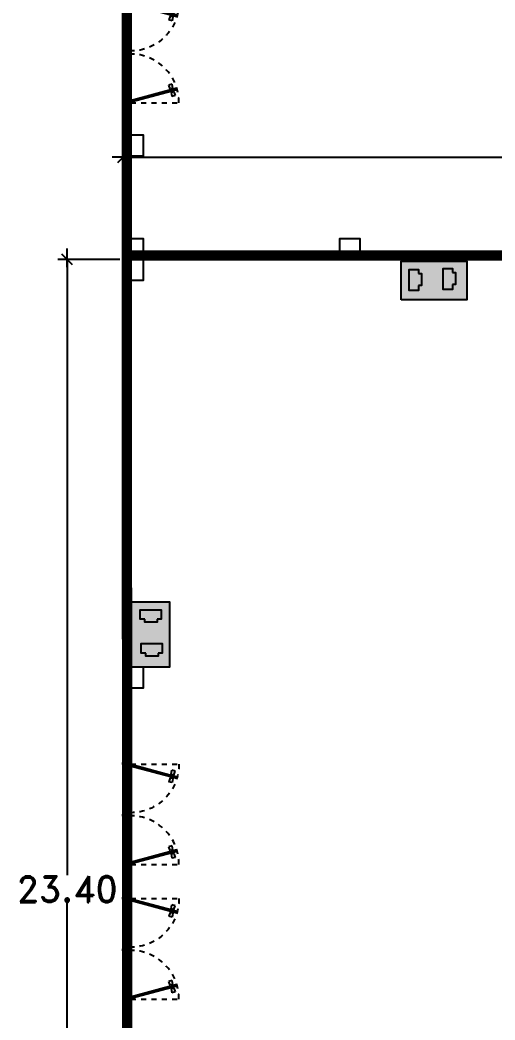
# Model space of a CAD drawing. Header units: millimetres. Extents: x 1590 to 1932, y -48 to 167.
# Drawn here: x 1741.04 to 1750.21, y 83.41 to 102.73 of the extents above; entities that cross this region are included whole.
import ezdxf

# ---------------------------------------------------------------- set-up
doc = ezdxf.new("R2010")
doc.units = ezdxf.units.MM
doc.header["$LTSCALE"] = 0.1
doc.header["$MEASUREMENT"] = 0
doc.header["$PDMODE"] = 35
doc.header["$PDSIZE"] = 0.75
doc.linetypes.add('CENTERX2', pattern=[4, 2.5, -0.5, 0.5, -0.5])
doc.linetypes.add('HIDDEN2', pattern=[0.1875, 0.125, -0.0625])
doc.layers.get('0').update_dxf_attribs({"linetype": 'CONTINUOUS'})
doc.layers.get('DEFPOINTS').update_dxf_attribs({"linetype": 'CONTINUOUS'})
for name, color, linetype in [('CABLEADO', 172, 'CONTINUOUS'), ('CALLES', 3, 'CONTINUOUS'), ('Eth2Salidas', 5, 'CONTINUOUS'), ('PARED', 4, 'CONTINUOUS'), ('TERRENO', 4, 'CONTINUOUS')]:
    doc.layers.add(name, color=color, linetype=linetype)
doc.styles.add('ROMAND', font='romand.shx')
doc.dimstyles.new('URBA', dxfattribs={"dimtxt": 20, "dimasz": 0.5, "dimexe": 1.25, "dimexo": 0.63, "dimgap": 0.63, "dimtad": 0, "dimtih": 1, "dimtoh": 1, "dimzin": 1, "dimdsep": 46, "dimtxsty": 'ROMAND', "dimcen": 2.5, "dimclrd": 1, "dimclre": 1, "dimclrt": 3, "dimadec": 0, "dimazin": 0, "dimtfac": 1, "dimtmove": 0, "dimatfit": 3, "dimfxl": 1, "dimtvp": 1, "dimtolj": 1, "dimtzin": 1, "dimarcsym": 0})

# ---------------------------------------------------------------- blocks, each defined once
blk = doc.blocks.new('P-GIRO-D')
at = {"color": 2}
for p, q in [((-0.281, 1.048), (-0.31, 1.041)), ((-0.31, 1.041), (-0.069, 0.142)), ((-0.281, 1.048), (-0.04, 0.15)), ((-0.239, 0.971), (-0.259, 0.966)), ((-0.242, 0.981), (-0.167, 1.011)), ((-0.242, 0.981), (-0.229, 0.933)), ((-0.167, 1.011), (-0.149, 0.944)), ((-0.31, 0.963), (-0.389, 0.952)), ((-0.389, 0.952), (-0.371, 0.884)), ((-0.297, 0.915), (-0.371, 0.884)), ((-0.31, 0.963), (-0.297, 0.915)), ((-0.288, 0.958), (-0.307, 0.953)), ((-0.28, 0.929), (-0.299, 0.924)), ((-0.232, 0.942), (-0.251, 0.937)), ((-0.229, 0.933), (-0.149, 0.944)), ((-1, 0.15), (-0.97, 0.15)), ((-0.96, 0), (-1, 0)), ((-0.97, 0.15), (-0.97, 0.1)), ((-0.97, 0.1), (-0.96, 0.1)), ((-0.96, 0.1), (-0.96, 0)), ((-0.04, 0.15), (-0.069, 0.142)), ((-0.04, 0.1), (-0.04, 0)), ((-0.03, 0.1), (-0.04, 0.1)), ((-0.04, 0), (0, 0)), ((-0.03, 0.15), (-0.03, 0.1)), ((0, 0.15), (-0.03, 0.15))]:
    blk.add_line(p, q, dxfattribs=at)
at = {"color": 1, "linetype": 'HIDDEN2'}
blk.add_line((-0.03, 0.15), (-0.03, 1.08), dxfattribs=at)
blk.add_arc((-0.04, 0.15), 0.93, 89.3839, 180, dxfattribs=at)
blk = doc.blocks.new('UTP1$0$DIMBLOCK')
at = {"color": 1}
blk.add_line((-7.5, 0), (10.5, 0), dxfattribs=at)
at = {"color": 4}
blk.add_line((-5.25, -5.25), (5.25, 5.25), dxfattribs=at)
blk = doc.blocks.new('*D82')
at = {"color": 1, "linetype": 'Continuous', "lineweight": -2, "transparency": 16777216}
for p, q in [((1743.028, 101.037), (1743.028, 99.898)), ((1774.447, 101.037), (1774.447, 99.898)), ((1743.048, 100.078), (1758.223, 100.078)), ((1774.427, 100.078), (1760.287, 100.078))]:
    blk.add_line(p, q, dxfattribs=at)
at = {"layer": 'DEFPOINTS', "color": 0, "linetype": 'Continuous', "transparency": 16777216}
for p in [(1743.028, 101.1), (1774.447, 101.1), (1774.447, 100.078)]:
    blk.add_point(p, dxfattribs=at)
at = {"color": 1, "linetype": 'Continuous', "lineweight": -2, "transparency": 16777216, "xscale": 0.02, "yscale": 0.02, "zscale": 0.02, "rotation": 180}
blk.add_blockref('UTP1$0$DIMBLOCK', (1743.028, 100.078), dxfattribs=at)
at = {"color": 1, "linetype": 'Continuous', "lineweight": -2, "transparency": 16777216, "xscale": 0.02, "yscale": 0.02, "zscale": 0.02}
blk.add_blockref('UTP1$0$DIMBLOCK', (1774.447, 100.078), dxfattribs=at)
at = {"color": 3, "linetype": 'Continuous', "transparency": 16777216, "insert": (1759.255, 100.078), "char_height": 0.5, "attachment_point": 5, "style": 'ROMAND'}
blk.add_mtext('\\A1;31.42', dxfattribs=at)
blk = doc.blocks.new('*D360')
at = {"color": 1, "linetype": 'Continuous', "transparency": 16777216}
for p, q in [((1742.965, 98.103), (1741.772, 98.103)), ((1741.952, 98.083), (1741.952, 86.207)), ((1741.952, 74.085), (1741.952, 85.667)), ((1742.965, 74.065), (1741.772, 74.065))]:
    blk.add_line(p, q, dxfattribs=at)
at = {"layer": 'DEFPOINTS', "color": 0, "linetype": 'Continuous', "transparency": 16777216}
for p in [(1743.028, 98.103), (1741.952, 74.065), (1743.028, 74.065)]:
    blk.add_point(p, dxfattribs=at)
at = {"color": 1, "linetype": 'Continuous', "transparency": 16777216, "xscale": 0.02, "yscale": 0.02, "zscale": 0.02}
for p, rotation in [((1741.952, 98.103), 90), ((1741.952, 74.065), 270)]:
    blk.add_blockref('UTP1$0$DIMBLOCK', p, dxfattribs=dict(at, rotation=rotation))
at = {"color": 3, "linetype": 'Continuous', "transparency": 16777216, "insert": (1741.952, 85.937), "char_height": 0.5, "attachment_point": 5, "style": 'ROMAND'}
blk.add_mtext('\\A1;23.40', dxfattribs=at)
blk = doc.blocks.new('dosSALIDAS')
at = {"layer": 'Eth2Salidas', "linetype": 'Continuous'}
h = blk.add_hatch(color=0, dxfattribs=at)
h.dxf.hatch_style = 1
h.paths.add_polyline_path([(0.3251, 0), (0, 0), (0, -0.5502), (0.3251, -0.5502)])
h.paths.add_polyline_path([(0.1197, -0.1706), (0.1197, -0.1458), (0.079, -0.1458), (0.079, -0.0653), (0.2552, -0.0653), (0.2552, -0.1458), (0.2216, -0.1458), (0.2216, -0.1706)], flags=16)
h.paths.add_polyline_path([(0.2637, -0.3509), (0.2637, -0.4314), (0.23, -0.4314), (0.23, -0.4562), (0.1282, -0.4562), (0.1282, -0.4314), (0.0874, -0.4314), (0.0874, -0.3509)], flags=16)
h = blk.add_hatch(color=256, dxfattribs=at)
h.dxf.hatch_style = 1
h.paths.add_polyline_path([(0.2216, -0.1706), (0.2216, -0.1458), (0.2552, -0.1458), (0.2552, -0.0653), (0.079, -0.0653), (0.079, -0.1458), (0.1197, -0.1458), (0.1197, -0.1706)])
h = blk.add_hatch(color=256, dxfattribs=at)
h.dxf.hatch_style = 1
h.paths.add_polyline_path([(0.23, -0.4562), (0.23, -0.4314), (0.2637, -0.4314), (0.2637, -0.3509), (0.0874, -0.3509), (0.0874, -0.4314), (0.1282, -0.4314), (0.1282, -0.4562)])
at = {"layer": 'Eth2Salidas', "color": 18, "linetype": 'Continuous', "true_color": 0x000000}
blk.add_lwpolyline([(0, 0), (0.3251, 0), (0.3251, -0.5502), (0, -0.5502)], close=True, dxfattribs=at)
for points in [[(0.1197, -0.1458), (0.079, -0.1458), (0.079, -0.0653), (0.2552, -0.0653), (0.2552, -0.1458), (0.2216, -0.1458)], [(0.2216, -0.1458), (0.2216, -0.1706), (0.1197, -0.1706), (0.1197, -0.1458)], [(0.1282, -0.4314), (0.0874, -0.4314), (0.0874, -0.3509), (0.2637, -0.3509), (0.2637, -0.4314), (0.23, -0.4314)], [(0.23, -0.4314), (0.23, -0.4562), (0.1282, -0.4562), (0.1282, -0.4314)]]:
    blk.add_lwpolyline(points, dxfattribs=at)
blk = doc.blocks.new('A$C2b54071f')
at = {"layer": 'Eth2Salidas', "color": 0, "linetype": 'Continuous', "xscale": 2.294213201718801, "yscale": 2.294213201718801, "zscale": 2.294213201718801}
blk.add_blockref('dosSALIDAS', (0, 1.262), dxfattribs=at)

msp = doc.modelspace()

# ---------------------------------------------------------------- linework, layer by layer
at = {"color": 3, "linetype": 'Continuous'}
for p, q in [((1743.4279, 98.2526), (1774.0471, 98.2526)), ((1743.4279, 98.1026), (1774.0471, 98.1026))]:
    msp.add_line(p, q, dxfattribs=at)
at = {"color": 2, "linetype": 'Continuous'}
for p, q in [((1743.0279, 97.7026), (1743.0279, 88.384)), ((1743.1779, 97.7026), (1743.1779, 90.2236)), ((1743.1779, 89.8236), (1743.1779, 88.384)), ((1743.0279, 88.384), (1743.1779, 88.384)), ((1743.0279, 86.384), (1743.1779, 86.384)), ((1743.0279, 86.384), (1743.0279, 85.784)), ((1743.1779, 86.384), (1743.1779, 85.784)), ((1743.0279, 85.784), (1743.1779, 85.784)), ((1743.0279, 83.784), (1743.1779, 83.784)), ((1743.0279, 83.784), (1743.0279, 74.4654)), ((1743.1779, 83.784), (1743.1779, 82.3444))]:
    msp.add_line(p, q, dxfattribs=at)
at = {"color": 1, "linetype": 'Continuous'}
for p, q in [((1743.0279, 88.384), (1743.0279, 86.384)), ((1743.0279, 85.784), (1743.0279, 83.784))]:
    msp.add_line(p, q, dxfattribs=at)
at = {"layer": 'CABLEADO', "linetype": 'Continuous', "const_width": 0.2}
for points in [[(1743.1029, 103.1043), (1743.1029, 98.1776), (1746.8813, 98.1776), (1774.3496, 98.1842), (1774.2971, 73.9154)], [(1743.1029, 98.1776), (1743.1149, 74.1464)]]:
    msp.add_lwpolyline(points, dxfattribs=at)
at = {"layer": 'CALLES', "color": 4, "linetype": 'Continuous'}
for points in [[(1743.0279, 100.1043), (1743.4279, 100.1043), (1743.4279, 100.5043), (1743.0279, 100.5043)], [(1743.0279, 98.1026), (1743.4279, 98.1026), (1743.4279, 98.5026), (1743.0279, 98.5026)], [(1747.2061, 98.1026), (1747.6061, 98.1026), (1747.6061, 98.5026), (1747.2061, 98.5026)], [(1743.0279, 97.7026), (1743.4279, 97.7026), (1743.4279, 98.1026), (1743.0279, 98.1026)], [(1743.0279, 89.8236), (1743.4279, 89.8236), (1743.4279, 90.2236), (1743.0279, 90.2236)]]:
    msp.add_lwpolyline(points, close=True, dxfattribs=at)
at = {"layer": 'PARED', "color": 8, "linetype": 'CENTERX2'}
msp.add_line((1743.1029, 98.1776), (1743.1029, 101.1026), dxfattribs=at)
at = {"layer": 'TERRENO', "color": 2, "linetype": 'Continuous'}
for p, q in [((1743.0279, 101.1026), (1743.1779, 101.1026)), ((1743.1779, 100.5043), (1743.1779, 101.1026)), ((1743.1779, 98.5026), (1743.1779, 100.1043))]:
    msp.add_line(p, q, dxfattribs=at)
at = {"layer": 'TERRENO', "color": 6, "linetype": 'Continuous'}
for p, q in [((1743.0279, 100.5043), (1743.0279, 101.1026)), ((1743.0279, 98.1026), (1743.0279, 100.1043))]:
    msp.add_line(p, q, dxfattribs=at)

# ---------------------------------------------------------------- block references
at = {"color": 0, "linetype": 'Continuous'}
msp.add_blockref('A$C2b54071f', (1743.1779, 90.2236), dxfattribs=at)
at = {"layer": 'Eth2Salidas', "color": 0, "linetype": 'Continuous', "xscale": 2.294213201718801, "yscale": 2.294213201718801, "zscale": 2.294213201718801, "rotation": 90}
msp.add_blockref('dosSALIDAS', (1748.4024, 97.3232), dxfattribs=at)
at = {"layer": 'PARED', "xscale": -1, "rotation": 270}
for p in [(1743.0279, 103.1026), (1743.0279, 88.384), (1743.0279, 85.784)]:
    msp.add_blockref('P-GIRO-D', p, dxfattribs=at)
at = {"layer": 'PARED', "rotation": 270}
for p in [(1743.0279, 101.1026), (1743.0279, 86.384), (1743.0279, 83.784)]:
    msp.add_blockref('P-GIRO-D', p, dxfattribs=at)

# ---------------------------------------------------------------- dimensions: what is measured, and where the dimension line sits
at = {"color": 3, "linetype": 'Continuous'}
dim = msp.add_linear_dim(base=(1774.4471, 100.0782), p1=(1743.0279, 101.0998), p2=(1774.4471, 101.0998), dimstyle='URBA', override={"dimtxt": 0.5, "dimasz": 0.02, "dimexe": 0.18, "dimexo": 0.0625, "dimgap": 0.02, "dimzin": 0, "dimblk1": 'UTP1$0$DIMBLOCK', "dimblk2": 'UTP1$0$DIMBLOCK', "dimsah": 1, "dimcen": 0.09, "dimtdec": 4, "dimtofl": 0, "dimtvp": 0, "dimtzin": 0}, dxfattribs=at)
dim.commit()
dim.dimension.update_dxf_attribs({"geometry": '*D82', "text_midpoint": (1759.2548, 100.0782), "dimtype": 160})
at = {"color": 8, "linetype": 'Continuous'}
dim = msp.add_linear_dim(base=(1741.9515, 74.0654), p1=(1743.0279, 98.1026), p2=(1743.0279, 74.0654), angle=90, text='23.40', dimstyle='URBA', override={"dimtxt": 0.5, "dimasz": 0.02, "dimexe": 0.18, "dimexo": 0.0625, "dimgap": 0.02, "dimzin": 0, "dimblk1": 'UTP1$0$DIMBLOCK', "dimblk2": 'UTP1$0$DIMBLOCK', "dimsah": 1, "dimcen": 0.09, "dimtdec": 4, "dimtofl": 0, "dimtvp": 0, "dimtzin": 0}, dxfattribs=at)
dim.commit()
dim.dimension.update_dxf_attribs({"geometry": '*D360', "text_midpoint": (1741.9515, 85.937), "dimtype": 160})

doc.saveas('drawing.dxf')
